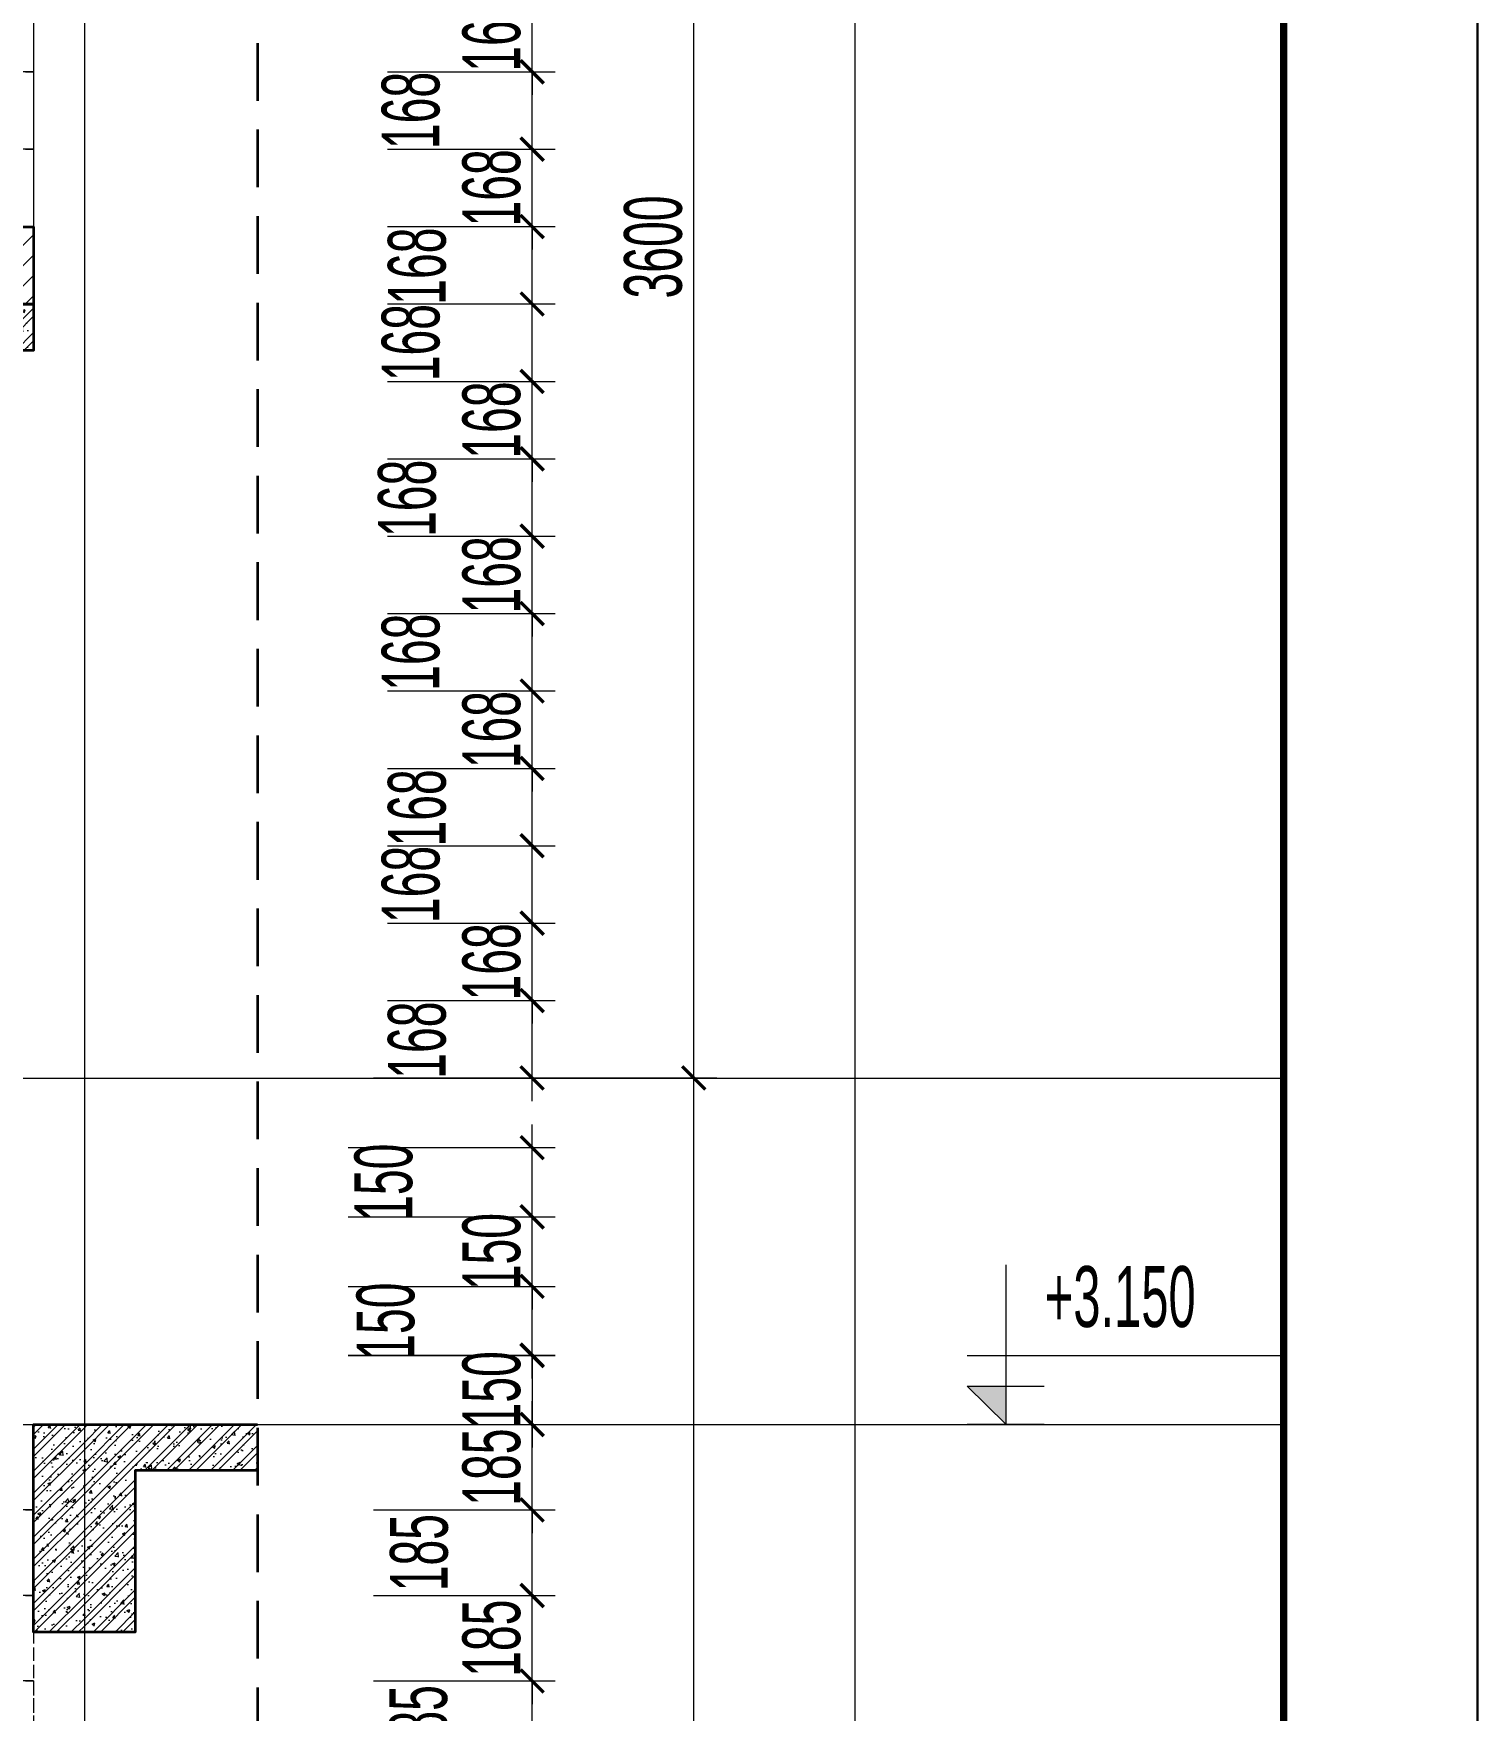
# Model space of a CAD drawing. Header units: millimetres. Extents: x 1336014 to 2939047, y -333549 to -60566.
# Drawn here: x 1445538 to 1448665, y -185772 to -182140 of the extents above; entities that cross this region are included whole.
import ezdxf
from ezdxf.enums import TextEntityAlignment as Align

# ---------------------------------------------------------------- set-up
doc = ezdxf.new("R2010")
doc.units = ezdxf.units.MM
doc.header["$MEASUREMENT"] = 0
for name, pattern in [('$1$HIDDEN', [0.375, 0.25, -0.125]), ('CENTER2', [1.125, 0.75, -0.125, 0.125, -0.125]), ('HIDDEN', [0.375, 0.25, -0.125])]:
    doc.linetypes.add(name, pattern=pattern)
for name, color, linetype, lineweight in [('01.Cut', 255, 'Continuous', 35), ('04.Khuat', 250, 'HIDDEN', 18), ('05.Text', 253, 'Continuous', 18), ('06.betong', 2, 'Continuous', 35), ('08.Dim', 156, 'Continuous', 15), ('09.Hatch', 250, 'Continuous', 5), ('10.Text', 254, 'Continuous', 18), ('10.truc', 250, 'CENTER2', 20), ('11.Khung bo', 32, 'Continuous', 50), ('12.Khung', 36, 'Continuous', 25), ('CA.thay 145', 145, 'Continuous', 18), ('DIM', 252, 'Continuous', 20)]:
    doc.layers.add(name, color=color, linetype=linetype, lineweight=lineweight)
doc.layers.add('text', color=7, linetype='Continuous')
doc.layers.add('Tpl_Bound', color=1, linetype='Continuous', plot=False)
doc.styles.add('AVANTH', font='')
doc.styles.add('TT5_Text Dim', font='hoatbif.shx', dxfattribs={"width": 0.6})
doc.styles.get('AVANTH').set_extended_font_data('.VnAvantH')
doc.dimstyles.new('TT5_Dim 1-50', dxfattribs={"dimscale": 50, "dimtxt": 2.5, "dimasz": 1, "dimexe": 1, "dimexo": 0.5, "dimgap": 0.5, "dimtad": 1, "dimdec": 0, "dimzin": 0, "dimdsep": 46, "dimtxsty": 'TT5_Text Dim', "dimblk": 'ARCHTICK', "dimcen": 0, "dimdle": 1, "dimclrd": 256, "dimclre": 256, "dimclrt": 1, "dimadec": 0, "dimazin": 0, "dimtfac": 0.015, "dimtdec": 0, "dimtix": 1, "dimtmove": 2, "dimatfit": 3, "dimldrblk": 'DOT', "dimfxl": 1, "dimtolj": 1, "dimtzin": 0, "dimlwd": -1, "dimlwe": -1, "dimarcsym": 1})
pattern_1 = [(45, (0, 0), (-22.0970869, 22.0970869), [])]
pattern_2 = [(50, (0, 0), (71.7260183, -6.2752135), [7.5, -82.5]), (355, (0, 0), (-13.8751334, 75.2192134), [6, -66]), (100.4514, (5.98, -0.52), (57.8509382, 68.9439542), [6.374019, -70.1142112]), (46.1842, (0, 20), (106.724105, -16.5519014), [11.25, -123.75]), (96.6356, (8.89, 18.62), (93.4662706, 97.411787), [9.561029, -105.1713]), (351.1842, (0, 20), (93.4661945, 97.41186), [9, -99]), (21, (10, 15), (59.6907052, -40.261889), [7.5, -82.5]), (326, (10, 15), (24.3315332, 72.5150045), [6, -66]), (71.4514, (14.974, 11.645), (84.022263, 32.2530497), [6.374019, -70.1142112]), (37.5, (0, 0), (1.21598553, 33.2893854), [0, -65.2, 0, -67, 0, -66.25]), (7.5, (0, 0), (26.30695374, 39.4411712), [0, -38.2, 0, -63.7, 0, -25.25]), (327.5, (-22.3, 0), (53.3822436, -2.25548717), [0, -25, 0, -78, 0, -103.5]), (317.5, (-32.3, 0), (58.318617, 10.0104982), [0, -32.5, 0, -51.8, 0, -73.5]), (45, (0, 0), (-26.5165043, 26.5165043), []), (45, (17.678, 0), (-26.5165043, 26.5165043), [])]
pattern_3 = [(50, (-159828.41, 11175.89), (64.5534164, -5.6476921), [6.75, -74.25]), (355, (-159828.41, 11175.89), (-12.48762, 67.697292), [5.4, -59.4]), (100.4514, (-159823.03, 11175.42), (52.0658444, 62.0495588), [5.736617, -63.10279]), (46.1842, (-159828.41, 11193.89), (96.0516944, -14.8967113), [10.125, -111.375]), (96.6356, (-159820.4, 11192.65), (84.1196435, 87.6706084), [8.604926, -94.65417]), (351.1842, (-159828.41, 11193.89), (84.119575, 87.670674), [8.1, -89.1]), (21, (-159819.41, 11189.39), (53.7216347, -36.2357002), [6.75, -74.25]), (326, (-159819.41, 11189.39), (21.89838, 65.263504), [5.4, -59.4]), (71.4514, (-159814.93, 11186.37), (75.6200366, 29.0277447), [5.736617, -63.10279]), (37.5, (-159828.408, 11175.89), (1.09438698, 29.96044684), [0, -58.68, 0, -60.3, 0, -59.625]), (7.5, (-159828.408, 11175.89), (23.6762584, 35.4970541), [0, -34.38, 0, -57.33, 0, -22.725]), (327.5, (-159848.478, 11175.89), (48.04401926, -2.02993846), [0, -22.5, 0, -70.2, 0, -93.15]), (317.5, (-159857.478, 11175.89), (52.4867552, 9.0094484), [0, -29.25, 0, -46.62, 0, -66.15]), (45, (-159828.408, 11175.89), (-23.8648539, 23.8648539), []), (45, (-159812.498, 11175.89), (-23.8648539, 23.8648539), [])]

# ---------------------------------------------------------------- blocks, each defined once
blk = doc.blocks.new('ưer534f')
at = {"layer": '04.Khuat', "ltscale": 100}
for points in [[(856936.3, 34557.9), (858116.3, 34557.9), (858116.7, 33260.9), (856935.9, 33260.9)], [(856936.3, 34557.9), (858116.3, 34557.9), (858116.3, 34372.6), (856936.3, 34372.6)], [(856936.3, 34372.6), (858116.3, 34372.6), (858116.3, 34187.3), (856936.3, 34187.3)], [(856936.3, 34187.3), (858116.3, 34187.3), (858116.3, 34002.1), (856936.3, 34002.1)], [(856936.3, 34002.1), (858116.3, 34002.1), (858116.3, 33816.8), (856936.3, 33816.8)]]:
    blk.add_lwpolyline(points, close=True, dxfattribs=at)
blk = doc.blocks.new('2345WEG')
at = {"layer": '09.Hatch', "ltscale": 50}
h = blk.add_hatch(dxfattribs=at)
h.set_pattern_fill('TUONGXAY', color=256, scale=250, style=0)
h.set_pattern_definition(pattern_1)
h.paths.add_polyline_path([(1604186.5, -193734.1), (1605366.5, -193734.1), (1605366.5, -193902), (1604186.5, -193902)])
h = blk.add_hatch(dxfattribs=at)
h.set_pattern_fill('BTCT', color=256, scale=10, style=0)
h.set_pattern_definition(pattern_2)
h.paths.add_polyline_path([(1604186.5, -193902), (1605366.5, -193902), (1605366.5, -194002), (1604186.5, -194002)])
h = blk.add_hatch(dxfattribs=at)
h.set_pattern_fill('TUONGXAY', color=256, scale=250, style=0)
h.set_pattern_definition(pattern_1)
h.paths.add_polyline_path([(1602006.5, -194572.5), (1603186.5, -194572.5), (1603186.5, -194740.1), (1602006.5, -194740.1)])
h = blk.add_hatch(dxfattribs=at)
h.set_pattern_fill('BTCT', color=256, scale=10, style=0)
h.set_pattern_definition(pattern_2)
h.paths.add_polyline_path([(1602006.5, -194740.1), (1602006.5, -194840.1), (1603186.5, -194840.1), (1603186.5, -194740.1)])
at = {"layer": '01.Cut', "ltscale": 100}
blk.add_lwpolyline([(1604186.5, -193734.1), (1605366.5, -193734.1), (1605366.5, -193902), (1604186.5, -193902)], close=True, dxfattribs=at)
at = {"layer": '01.Cut'}
blk.add_lwpolyline([(1602006.5, -194572.5), (1603186.5, -194572.5), (1603186.5, -194740.1), (1602006.5, -194740.1)], close=True, dxfattribs=at)
at = {"layer": '04.Khuat', "ltscale": 100}
blk.add_lwpolyline([(1604186.5, -192727.8), (1604186.5, -192577.7), (1603936.5, -192577.7), (1603936.5, -192427.7), (1603686.5, -192427.7), (1603686.5, -192277.6), (1603436.5, -192277.6), (1603436.5, -192127.6), (1603186.5, -192127.6), (1603186.5, -191977.6), (1602006.5, -191977.6)], dxfattribs=at)
blk.add_lwpolyline([(1604186.5, -192844.4), (1602909, -192077.7, 0.135964), (1602908.5, -192077.6), (1602006.5, -192077.6)], format="xyb", dxfattribs=at)
for points in [[(1604186.5, -192727.8), (1605366.5, -192727.8), (1605366.5, -192895.5), (1604186.5, -192895.5)], [(1604186.5, -192895.5), (1605366.5, -192895.5), (1605366.5, -193063.1), (1604186.5, -193063.1)], [(1604186.5, -193063.1), (1605366.5, -193063.1), (1605366.5, -193230.8), (1604186.5, -193230.8)], [(1604186.5, -193230.8), (1605366.5, -193230.8), (1605366.5, -193398.5), (1604186.5, -193398.5)], [(1604186.5, -193398.5), (1605366.5, -193398.5), (1605366.5, -193566.1), (1604186.5, -193566.1)], [(1604186.5, -193566.1), (1605366.5, -193566.1), (1605366.5, -193733.8), (1604186.5, -193733.8)], [(1602006.5, -194740.1), (1603186.5, -194740.1), (1603186.5, -194907.8), (1602006.5, -194907.8)], [(1602006.5, -194907.8), (1603186.5, -194907.8), (1603186.5, -195075.5), (1602006.5, -195075.5)], [(1602006.5, -195075.5), (1603186.5, -195075.5), (1603186.5, -195243.2), (1602006.5, -195243.2)], [(1602006.5, -195243.2), (1603186.5, -195243.2), (1603186.5, -195410.8), (1602006.5, -195410.8)], [(1602006.5, -195410.8), (1603186.5, -195410.8), (1603186.5, -195578.5), (1602006.5, -195578.5)]]:
    blk.add_lwpolyline(points, close=True, dxfattribs=at)
at = {"layer": '06.betong'}
blk.add_lwpolyline([(1604186.5, -193902), (1605366.5, -193902), (1605366.5, -194002), (1604186.5, -194002)], close=True, dxfattribs=at)
blk.add_lwpolyline([(1602006.5, -194740.1), (1602006.5, -194840.1), (1603186.5, -194840.1), (1603186.5, -194740.1), (1602006.5, -194740.1)], dxfattribs=at)
at = {"layer": 'CA.thay 145'}
blk.add_lwpolyline([(1604186.5, -192729), (1605366.5, -192728.8), (1605366.5, -193733.8), (1604186.5, -193734.1)], close=True, dxfattribs=at)
for points in [[(1603186.5, -194572.5), (1603186.5, -194404.8), (1603436.5, -194404.8), (1603436.5, -194237.1), (1603686.5, -194237.1), (1603686.5, -194069.4), (1603936.5, -194069.4), (1603936.5, -193901.8), (1604186.5, -193901.8), (1604186.5, -193734.1), (1605366.5, -193734.1)], [(1603186.5, -194692.9), (1604216.5, -194002)]]:
    blk.add_lwpolyline(points, dxfattribs=at)
at = {"layer": '10.Text', "style": 'AVANTH'}
for s, p in [('4', (1603276.6, -192106.6)), ('3', (1603526.6, -192256.6)), ('2', (1603776.6, -192406.7)), ('1', (1604026.6, -192556.7)), ('17', (1604699.5, -192704.1)), ('16', (1604699.5, -192870.6)), ('15', (1604699.5, -193038.3)), ('14', (1604699.5, -193205.9)), ('13', (1604699.5, -193373.6)), ('12', (1604699.5, -193541.3)), ('11', (1604710.5, -193709.2)), ('10', (1604046, -193876.9)), ('9', (1603796, -194044.6)), ('8', (1603546, -194212.3)), ('7', (1603296, -194379.9)), ('6', (1602581, -194547.6)), ('5', (1602581, -194715.3)), ('4', (1602581, -194883)), ('3', (1602581, -195050.6)), ('2', (1602581, -195218.3)), ('1', (1602581, -195386))]:
    blk.add_text(s, height=90, dxfattribs=at).set_placement(p)
blk = doc.blocks.new('100')
at = {"layer": '11.Khung bo', "const_width": 26.7}
blk.add_lwpolyline([(1860913, -945239.8), (1860913, -916940.1), (1896062.6, -916940.1), (1896062.6, -945239.8)], close=True, dxfattribs=at)
blk.add_lwpolyline([(1860913, -945239.8), (1860913, -916940.1), (1896062.6, -916940.1), (1896062.6, -945239.8)], close=True, dxfattribs=at)
blk.add_lwpolyline([(1860913, -945239.8), (1860913, -916940.1), (1896062.6, -916940.1), (1896062.6, -945239.8)], close=True, dxfattribs=at)
at = {"layer": '12.Khung'}
blk.add_lwpolyline([(1901579.2, -945939.8), (1901579.2, -916240.1), (1859579.6, -916240.1), (1859579.6, -945939.8)], close=True, dxfattribs=at)
blk.add_lwpolyline([(1901579.2, -945939.8), (1901579.2, -916240.1), (1859579.6, -916240.1), (1859579.6, -945939.8)], close=True, dxfattribs=at)
blk.add_lwpolyline([(1901579.2, -945939.8), (1901579.2, -916240.1), (1859579.6, -916240.1), (1859579.6, -945939.8)], close=True, dxfattribs=at)
blk = doc.blocks.new('A$C4E7C6F34')
at = {"layer": 'DIM'}
blk.add_hatch(color=256, dxfattribs=at).paths.add_polyline_path([(-38.5, 0), (-38.5, 137.8), (-177.6, 137.8)])
for p, q in [((-38.5, 576), (-38.5, 0)), ((964.2, 247.8), (-177.6, 247.8)), ((-177.6, 137.8), (100.7, 137.8)), ((-177.6, 137.8), (-38.5, 0)), ((-177.6, 0), (100.6, 0))]:
    blk.add_line(p, q, dxfattribs=at)
at = {"layer": 'text', "style": 'TT5_Text Dim', "flags": 8}
blk.add_attdef('%%P0.000', text='', height=220, dxfattribs=at).set_placement((102.4, 461.3), align=Align.MIDDLE_LEFT)
blk = doc.blocks.new('_ARCHTICK')
at = {"const_width": 0.15}
blk.add_lwpolyline([(-0.5, -0.5), (0.5, 0.5)], dxfattribs=at)
blk = doc.blocks.new('*D1230')
at = {"layer": '08.Dim', "transparency": 16777216}
for p, q in [((1446967.9, -188352.6), (1446967.9, -184352.1)), ((1446274, -184402.1), (1447017.9, -184402.1)), ((1446274, -188302.6), (1447017.9, -188302.6))]:
    blk.add_line(p, q, dxfattribs=at)
at = {"layer": 'Defpoints', "color": 0, "transparency": 16777216}
for p in [(1446249, -184402.1), (1446967.9, -184402.1), (1446249, -188302.6)]:
    blk.add_point(p, dxfattribs=at)
at = {"layer": '08.Dim', "transparency": 16777216, "xscale": 50, "yscale": 50, "zscale": 50}
for p, rotation in [((1446967.9, -184402.1), 90), ((1446967.9, -188302.6), 270)]:
    blk.add_blockref('_ARCHTICK', p, dxfattribs=dict(at, rotation=rotation))
at = {"layer": '08.Dim', "color": 1, "transparency": 16777216, "insert": (1446880.4, -186352.4), "char_height": 125, "attachment_point": 5, "rotation": 90, "style": 'TT5_Text Dim'}
blk.add_mtext('\\A1;3900', dxfattribs=at)
blk = doc.blocks.new('_DOT')
blk.add_line((-0.5, 0), (-1, 0))
at = {"const_width": 0.5}
blk.add_lwpolyline([(-0.25, 0, 1), (0.25, 0, 1)], format="xyb", close=True, dxfattribs=at)
blk = doc.blocks.new('*D1231')
at = {"layer": '08.Dim', "transparency": 16777216}
for p, q in [((1446967.9, -184452.1), (1446967.9, -180751.7)), ((1446304.4, -180801.7), (1447017.9, -180801.7)), ((1446304.4, -184402.1), (1447017.9, -184402.1))]:
    blk.add_line(p, q, dxfattribs=at)
at = {"layer": 'Defpoints', "color": 0, "transparency": 16777216}
for p in [(1446279.4, -180801.7), (1446967.9, -180801.7), (1446279.4, -184402.1)]:
    blk.add_point(p, dxfattribs=at)
at = {"layer": '08.Dim', "transparency": 16777216, "xscale": 50, "yscale": 50, "zscale": 50}
for p, rotation in [((1446967.9, -180801.7), 90), ((1446967.9, -184402.1), 270)]:
    blk.add_blockref('_ARCHTICK', p, dxfattribs=dict(at, rotation=rotation))
at = {"layer": '08.Dim', "color": 1, "transparency": 16777216, "insert": (1446880.4, -182601.9), "char_height": 125, "attachment_point": 5, "rotation": 90, "style": 'TT5_Text Dim'}
blk.add_mtext('\\A1;3600', dxfattribs=at)
blk = doc.blocks.new('*D1235')
at = {"layer": '08.Dim', "transparency": 16777216}
for p, q in [((1447317.9, -188352.6), (1447317.9, -174302.4)), ((1446304.4, -174352.4), (1447367.9, -174352.4)), ((1446304.4, -188302.6), (1447367.9, -188302.6))]:
    blk.add_line(p, q, dxfattribs=at)
at = {"layer": 'Defpoints', "color": 0, "transparency": 16777216}
for p in [(1446279.4, -174352.4), (1447317.9, -174352.4), (1446279.4, -188302.6)]:
    blk.add_point(p, dxfattribs=at)
at = {"layer": '08.Dim', "transparency": 16777216, "xscale": 50, "yscale": 50, "zscale": 50}
for p, rotation in [((1447317.9, -174352.4), 90), ((1447317.9, -188302.6), 270)]:
    blk.add_blockref('_ARCHTICK', p, dxfattribs=dict(at, rotation=rotation))
at = {"layer": '08.Dim', "color": 1, "transparency": 16777216, "insert": (1447230.4, -181327.5), "char_height": 125, "attachment_point": 5, "rotation": 90, "style": 'TT5_Text Dim'}
blk.add_mtext('\\A1;13950', dxfattribs=at)
blk = doc.blocks.new('*D1289')
at = {"layer": '08.Dim', "transparency": 16777216}
for p, q in [((1446617.9, -185943.8), (1446617.9, -185658.6)), ((1446274, -185708.6), (1446667.9, -185708.6)), ((1446274, -185893.8), (1446667.9, -185893.8))]:
    blk.add_line(p, q, dxfattribs=at)
at = {"layer": 'Defpoints', "color": 0, "transparency": 16777216}
for p in [(1446249, -185708.6), (1446617.9, -185708.6), (1446249, -185893.8)]:
    blk.add_point(p, dxfattribs=at)
at = {"layer": '08.Dim', "transparency": 16777216, "xscale": 50, "yscale": 50, "zscale": 50}
for p, rotation in [((1446617.9, -185708.6), 90), ((1446617.9, -185893.8), 270)]:
    blk.add_blockref('_ARCHTICK', p, dxfattribs=dict(at, rotation=rotation))
at = {"layer": '08.Dim', "color": 1, "transparency": 16777216, "insert": (1446372, -185801.2), "char_height": 125, "attachment_point": 5, "rotation": 90, "style": 'TT5_Text Dim'}
blk.add_mtext('\\A1;185', dxfattribs=at)
blk = doc.blocks.new('*D1290')
at = {"layer": '08.Dim', "transparency": 16777216}
for p, q in [((1446617.9, -185523.3), (1446617.9, -185473.3)), ((1446274, -185523.3), (1446667.9, -185523.3)), ((1446617.9, -185708.6), (1446617.9, -185523.3)), ((1446274, -185708.6), (1446667.9, -185708.6)), ((1446617.9, -185708.6), (1446617.9, -185758.6))]:
    blk.add_line(p, q, dxfattribs=at)
at = {"layer": 'Defpoints', "color": 0, "transparency": 16777216}
for p in [(1446249, -185523.3), (1446617.9, -185523.3), (1446249, -185708.6)]:
    blk.add_point(p, dxfattribs=at)
at = {"layer": '08.Dim', "transparency": 16777216, "xscale": 50, "yscale": 50, "zscale": 50}
for p, rotation in [((1446617.9, -185523.3), 270), ((1446617.9, -185708.6), 90)]:
    blk.add_blockref('_ARCHTICK', p, dxfattribs=dict(at, rotation=rotation))
at = {"layer": '08.Dim', "color": 1, "transparency": 16777216, "insert": (1446530.4, -185615.9), "char_height": 125, "attachment_point": 5, "rotation": 90, "style": 'TT5_Text Dim'}
blk.add_mtext('\\A1;185', dxfattribs=at)
blk = doc.blocks.new('*D1291')
at = {"layer": '08.Dim', "transparency": 16777216}
for p, q in [((1446617.9, -185573.3), (1446617.9, -185288)), ((1446274, -185338), (1446667.9, -185338)), ((1446274, -185523.3), (1446667.9, -185523.3))]:
    blk.add_line(p, q, dxfattribs=at)
at = {"layer": 'Defpoints', "color": 0, "transparency": 16777216}
for p in [(1446249, -185338), (1446617.9, -185338), (1446249, -185523.3)]:
    blk.add_point(p, dxfattribs=at)
at = {"layer": '08.Dim', "transparency": 16777216, "xscale": 50, "yscale": 50, "zscale": 50}
for p, rotation in [((1446617.9, -185338), 90), ((1446617.9, -185523.3), 270)]:
    blk.add_blockref('_ARCHTICK', p, dxfattribs=dict(at, rotation=rotation))
at = {"layer": '08.Dim', "color": 1, "transparency": 16777216, "insert": (1446373.5, -185430.6), "char_height": 125, "attachment_point": 5, "rotation": 90, "style": 'TT5_Text Dim'}
blk.add_mtext('\\A1;185', dxfattribs=at)
blk = doc.blocks.new('*D1292')
at = {"layer": '08.Dim', "transparency": 16777216}
for p, q in [((1446617.9, -185152.7), (1446617.9, -185102.7)), ((1446274, -185152.7), (1446667.9, -185152.7)), ((1446617.9, -185338), (1446617.9, -185152.7)), ((1446274, -185338), (1446667.9, -185338)), ((1446617.9, -185338), (1446617.9, -185388))]:
    blk.add_line(p, q, dxfattribs=at)
at = {"layer": 'Defpoints', "color": 0, "transparency": 16777216}
for p in [(1446249, -185152.7), (1446617.9, -185152.7), (1446249, -185338)]:
    blk.add_point(p, dxfattribs=at)
at = {"layer": '08.Dim', "transparency": 16777216, "xscale": 50, "yscale": 50, "zscale": 50}
for p, rotation in [((1446617.9, -185152.7), 270), ((1446617.9, -185338), 90)]:
    blk.add_blockref('_ARCHTICK', p, dxfattribs=dict(at, rotation=rotation))
at = {"layer": '08.Dim', "color": 1, "transparency": 16777216, "insert": (1446530.4, -185245.3), "char_height": 125, "attachment_point": 5, "rotation": 90, "style": 'TT5_Text Dim'}
blk.add_mtext('\\A1;185', dxfattribs=at)
blk = doc.blocks.new('*D1285')
at = {"layer": '08.Dim', "transparency": 16777216}
for p, q in [((1446617.9, -185053.6), (1446617.9, -184803.6)), ((1446219.4, -184853.6), (1446667.9, -184853.6)), ((1446219.4, -185003.6), (1446667.9, -185003.6))]:
    blk.add_line(p, q, dxfattribs=at)
at = {"layer": 'Defpoints', "color": 0, "transparency": 16777216}
for p in [(1446194.4, -184853.6), (1446617.9, -184853.6), (1446194.4, -185003.6)]:
    blk.add_point(p, dxfattribs=at)
at = {"layer": '08.Dim', "transparency": 16777216, "xscale": 50, "yscale": 50, "zscale": 50}
for p, rotation in [((1446617.9, -184853.6), 90), ((1446617.9, -185003.6), 270)]:
    blk.add_blockref('_ARCHTICK', p, dxfattribs=dict(at, rotation=rotation))
at = {"layer": '08.Dim', "color": 1, "transparency": 16777216, "insert": (1446301, -184929.1), "char_height": 125, "attachment_point": 5, "rotation": 90, "style": 'TT5_Text Dim'}
blk.add_mtext('\\A1;150', dxfattribs=at)
blk = doc.blocks.new('*D1286')
at = {"layer": '08.Dim', "transparency": 16777216}
for p, q in [((1446617.9, -184703.1), (1446617.9, -184653.1)), ((1446219.4, -184703.1), (1446667.9, -184703.1)), ((1446617.9, -184853.6), (1446617.9, -184703.1)), ((1446219.4, -184853.6), (1446667.9, -184853.6)), ((1446617.9, -184853.6), (1446617.9, -184903.6))]:
    blk.add_line(p, q, dxfattribs=at)
at = {"layer": 'Defpoints', "color": 0, "transparency": 16777216}
for p in [(1446194.4, -184703.1), (1446617.9, -184703.1), (1446194.4, -184853.6)]:
    blk.add_point(p, dxfattribs=at)
at = {"layer": '08.Dim', "transparency": 16777216, "xscale": 50, "yscale": 50, "zscale": 50}
for p, rotation in [((1446617.9, -184703.1), 270), ((1446617.9, -184853.6), 90)]:
    blk.add_blockref('_ARCHTICK', p, dxfattribs=dict(at, rotation=rotation))
at = {"layer": '08.Dim', "color": 1, "transparency": 16777216, "insert": (1446530.4, -184778.4), "char_height": 125, "attachment_point": 5, "rotation": 90, "style": 'TT5_Text Dim'}
blk.add_mtext('\\A1;150', dxfattribs=at)
blk = doc.blocks.new('*D1287')
at = {"layer": '08.Dim', "transparency": 16777216}
for p, q in [((1446617.9, -184753.1), (1446617.9, -184503.1)), ((1446219.4, -184553.1), (1446667.9, -184553.1)), ((1446219.4, -184703.1), (1446667.9, -184703.1))]:
    blk.add_line(p, q, dxfattribs=at)
at = {"layer": 'Defpoints', "color": 0, "transparency": 16777216}
for p in [(1446194.4, -184553.1), (1446617.9, -184553.1), (1446194.4, -184703.1)]:
    blk.add_point(p, dxfattribs=at)
at = {"layer": '08.Dim', "transparency": 16777216, "xscale": 50, "yscale": 50, "zscale": 50}
for p, rotation in [((1446617.9, -184553.1), 90), ((1446617.9, -184703.1), 270)]:
    blk.add_blockref('_ARCHTICK', p, dxfattribs=dict(at, rotation=rotation))
at = {"layer": '08.Dim', "color": 1, "transparency": 16777216, "insert": (1446296.5, -184628.1), "char_height": 125, "attachment_point": 5, "rotation": 90, "style": 'TT5_Text Dim'}
blk.add_mtext('\\A1;150', dxfattribs=at)
blk = doc.blocks.new('*D1293')
at = {"layer": '08.Dim', "transparency": 16777216}
for p, q in [((1446617.9, -185002.6), (1446617.9, -184952.6)), ((1446219.4, -185002.6), (1446667.9, -185002.6)), ((1446617.9, -185002.6), (1446617.9, -185153)), ((1446219.4, -185153), (1446667.9, -185153)), ((1446617.9, -185153), (1446617.9, -185203))]:
    blk.add_line(p, q, dxfattribs=at)
at = {"layer": 'Defpoints', "color": 0, "transparency": 16777216}
for p in [(1446194.4, -185002.6), (1446194.4, -185153), (1446617.9, -185153)]:
    blk.add_point(p, dxfattribs=at)
at = {"layer": '08.Dim', "transparency": 16777216, "xscale": 50, "yscale": 50, "zscale": 50}
for p, rotation in [((1446617.9, -185002.6), 270), ((1446617.9, -185153), 90)]:
    blk.add_blockref('_ARCHTICK', p, dxfattribs=dict(at, rotation=rotation))
at = {"layer": '08.Dim', "color": 1, "transparency": 16777216, "insert": (1446530.4, -185077.8), "char_height": 125, "attachment_point": 5, "rotation": 90, "style": 'TT5_Text Dim'}
blk.add_mtext('\\A1;150', dxfattribs=at)
blk = doc.blocks.new('*D1278')
at = {"layer": '08.Dim', "transparency": 16777216}
for p, q in [((1446617.9, -183613.8), (1446617.9, -183346.1)), ((1446304.4, -183396.1), (1446667.9, -183396.1)), ((1446304.4, -183563.8), (1446667.9, -183563.8))]:
    blk.add_line(p, q, dxfattribs=at)
at = {"layer": 'Defpoints', "color": 0, "transparency": 16777216}
for p in [(1446279.4, -183396.1), (1446617.9, -183396.1), (1446279.4, -183563.8)]:
    blk.add_point(p, dxfattribs=at)
at = {"layer": '08.Dim', "transparency": 16777216, "xscale": 50, "yscale": 50, "zscale": 50}
for p, rotation in [((1446617.9, -183396.1), 90), ((1446617.9, -183563.8), 270)]:
    blk.add_blockref('_ARCHTICK', p, dxfattribs=dict(at, rotation=rotation))
at = {"layer": '08.Dim', "color": 1, "transparency": 16777216, "insert": (1446355.5, -183479.9), "char_height": 125, "attachment_point": 5, "rotation": 90, "style": 'TT5_Text Dim'}
blk.add_mtext('\\A1;168', dxfattribs=at)
blk = doc.blocks.new('*D1279')
at = {"layer": '08.Dim', "transparency": 16777216}
for p, q in [((1446617.9, -183228.4), (1446617.9, -183178.4)), ((1446304.4, -183228.4), (1446667.9, -183228.4)), ((1446617.9, -183396.1), (1446617.9, -183228.4)), ((1446304.4, -183396.1), (1446667.9, -183396.1)), ((1446617.9, -183396.1), (1446617.9, -183446.1))]:
    blk.add_line(p, q, dxfattribs=at)
at = {"layer": 'Defpoints', "color": 0, "transparency": 16777216}
for p in [(1446279.4, -183228.4), (1446617.9, -183228.4), (1446279.4, -183396.1)]:
    blk.add_point(p, dxfattribs=at)
at = {"layer": '08.Dim', "transparency": 16777216, "xscale": 50, "yscale": 50, "zscale": 50}
for p, rotation in [((1446617.9, -183228.4), 270), ((1446617.9, -183396.1), 90)]:
    blk.add_blockref('_ARCHTICK', p, dxfattribs=dict(at, rotation=rotation))
at = {"layer": '08.Dim', "color": 1, "transparency": 16777216, "insert": (1446530.4, -183312.3), "char_height": 125, "attachment_point": 5, "rotation": 90, "style": 'TT5_Text Dim'}
blk.add_mtext('\\A1;168', dxfattribs=at)
blk = doc.blocks.new('*D1280')
at = {"layer": '08.Dim', "transparency": 16777216}
for p, q in [((1446617.9, -183278.4), (1446617.9, -183010.8)), ((1446304.4, -183060.8), (1446667.9, -183060.8)), ((1446304.4, -183228.4), (1446667.9, -183228.4))]:
    blk.add_line(p, q, dxfattribs=at)
at = {"layer": 'Defpoints', "color": 0, "transparency": 16777216}
for p in [(1446279.4, -183060.8), (1446617.9, -183060.8), (1446279.4, -183228.4)]:
    blk.add_point(p, dxfattribs=at)
at = {"layer": '08.Dim', "transparency": 16777216, "xscale": 50, "yscale": 50, "zscale": 50}
for p, rotation in [((1446617.9, -183060.8), 90), ((1446617.9, -183228.4), 270)]:
    blk.add_blockref('_ARCHTICK', p, dxfattribs=dict(at, rotation=rotation))
at = {"layer": '08.Dim', "color": 1, "transparency": 16777216, "insert": (1446347.5, -183146.5), "char_height": 125, "attachment_point": 5, "rotation": 90, "style": 'TT5_Text Dim'}
blk.add_mtext('\\A1;168', dxfattribs=at)
blk = doc.blocks.new('*D1281')
at = {"layer": '08.Dim', "transparency": 16777216}
for p, q in [((1446617.9, -183949.1), (1446617.9, -183681.5)), ((1446304.4, -183731.5), (1446667.9, -183731.5)), ((1446304.4, -183899.1), (1446667.9, -183899.1))]:
    blk.add_line(p, q, dxfattribs=at)
at = {"layer": 'Defpoints', "color": 0, "transparency": 16777216}
for p in [(1446279.4, -183731.5), (1446617.9, -183731.5), (1446279.4, -183899.1)]:
    blk.add_point(p, dxfattribs=at)
at = {"layer": '08.Dim', "transparency": 16777216, "xscale": 50, "yscale": 50, "zscale": 50}
for p, rotation in [((1446617.9, -183731.5), 90), ((1446617.9, -183899.1), 270)]:
    blk.add_blockref('_ARCHTICK', p, dxfattribs=dict(at, rotation=rotation))
at = {"layer": '08.Dim', "color": 1, "transparency": 16777216, "insert": (1446369, -183817.2), "char_height": 125, "attachment_point": 5, "rotation": 90, "style": 'TT5_Text Dim'}
blk.add_mtext('\\A1;168', dxfattribs=at)
blk = doc.blocks.new('*D1282')
at = {"layer": '08.Dim', "transparency": 16777216}
for p, q in [((1446617.9, -183563.8), (1446617.9, -183513.8)), ((1446304.4, -183563.8), (1446667.9, -183563.8)), ((1446617.9, -183731.5), (1446617.9, -183563.8)), ((1446304.4, -183731.5), (1446667.9, -183731.5)), ((1446617.9, -183731.5), (1446617.9, -183781.5))]:
    blk.add_line(p, q, dxfattribs=at)
at = {"layer": 'Defpoints', "color": 0, "transparency": 16777216}
for p in [(1446279.4, -183563.8), (1446617.9, -183563.8), (1446279.4, -183731.5)]:
    blk.add_point(p, dxfattribs=at)
at = {"layer": '08.Dim', "transparency": 16777216, "xscale": 50, "yscale": 50, "zscale": 50}
for p, rotation in [((1446617.9, -183563.8), 270), ((1446617.9, -183731.5), 90)]:
    blk.add_blockref('_ARCHTICK', p, dxfattribs=dict(at, rotation=rotation))
at = {"layer": '08.Dim', "color": 1, "transparency": 16777216, "insert": (1446530.4, -183647.6), "char_height": 125, "attachment_point": 5, "rotation": 90, "style": 'TT5_Text Dim'}
blk.add_mtext('\\A1;168', dxfattribs=at)
blk = doc.blocks.new('*D1245')
at = {"layer": '08.Dim', "transparency": 16777216}
for p, q in [((1446617.9, -184116.8), (1446617.9, -183849.1)), ((1446304.4, -183899.1), (1446667.9, -183899.1)), ((1446304.4, -184066.8), (1446667.9, -184066.8))]:
    blk.add_line(p, q, dxfattribs=at)
at = {"layer": 'Defpoints', "color": 0, "transparency": 16777216}
for p in [(1446279.4, -183899.1), (1446617.9, -183899.1), (1446279.4, -184066.8)]:
    blk.add_point(p, dxfattribs=at)
at = {"layer": '08.Dim', "transparency": 16777216, "xscale": 50, "yscale": 50, "zscale": 50}
for p, rotation in [((1446617.9, -183899.1), 90), ((1446617.9, -184066.8), 270)]:
    blk.add_blockref('_ARCHTICK', p, dxfattribs=dict(at, rotation=rotation))
at = {"layer": '08.Dim', "color": 1, "transparency": 16777216, "insert": (1446355.5, -183983), "char_height": 125, "attachment_point": 5, "rotation": 90, "style": 'TT5_Text Dim'}
blk.add_mtext('\\A1;168', dxfattribs=at)
blk = doc.blocks.new('*D1246')
at = {"layer": '08.Dim', "transparency": 16777216}
for p, q in [((1446617.9, -184452.1), (1446617.9, -184184.5)), ((1446304.4, -184234.5), (1446667.9, -184234.5)), ((1446304.4, -184402.1), (1446667.9, -184402.1))]:
    blk.add_line(p, q, dxfattribs=at)
at = {"layer": 'Defpoints', "color": 0, "transparency": 16777216}
for p in [(1446279.4, -184234.5), (1446617.9, -184234.5), (1446279.4, -184402.1)]:
    blk.add_point(p, dxfattribs=at)
at = {"layer": '08.Dim', "transparency": 16777216, "xscale": 50, "yscale": 50, "zscale": 50}
for p, rotation in [((1446617.9, -184234.5), 90), ((1446617.9, -184402.1), 270)]:
    blk.add_blockref('_ARCHTICK', p, dxfattribs=dict(at, rotation=rotation))
at = {"layer": '08.Dim', "color": 1, "transparency": 16777216, "insert": (1446369, -184320.2), "char_height": 125, "attachment_point": 5, "rotation": 90, "style": 'TT5_Text Dim'}
blk.add_mtext('\\A1;168', dxfattribs=at)
blk = doc.blocks.new('*D1247')
at = {"layer": '08.Dim', "transparency": 16777216}
for p, q in [((1446617.9, -184066.8), (1446617.9, -184016.8)), ((1446304.4, -184066.8), (1446667.9, -184066.8)), ((1446617.9, -184234.5), (1446617.9, -184066.8)), ((1446304.4, -184234.5), (1446667.9, -184234.5)), ((1446617.9, -184234.5), (1446617.9, -184284.5))]:
    blk.add_line(p, q, dxfattribs=at)
at = {"layer": 'Defpoints', "color": 0, "transparency": 16777216}
for p in [(1446279.4, -184066.8), (1446617.9, -184066.8), (1446279.4, -184234.5)]:
    blk.add_point(p, dxfattribs=at)
at = {"layer": '08.Dim', "transparency": 16777216, "xscale": 50, "yscale": 50, "zscale": 50}
for p, rotation in [((1446617.9, -184066.8), 270), ((1446617.9, -184234.5), 90)]:
    blk.add_blockref('_ARCHTICK', p, dxfattribs=dict(at, rotation=rotation))
at = {"layer": '08.Dim', "color": 1, "transparency": 16777216, "insert": (1446530.4, -184150.6), "char_height": 125, "attachment_point": 5, "rotation": 90, "style": 'TT5_Text Dim'}
blk.add_mtext('\\A1;168', dxfattribs=at)
blk = doc.blocks.new('*D1248')
at = {"layer": '08.Dim', "transparency": 16777216}
for p, q in [((1446617.9, -182440.1), (1446617.9, -182172.4)), ((1446304.4, -182222.4), (1446667.9, -182222.4)), ((1446304.4, -182390.1), (1446667.9, -182390.1))]:
    blk.add_line(p, q, dxfattribs=at)
at = {"layer": 'Defpoints', "color": 0, "transparency": 16777216}
for p in [(1446279.4, -182222.4), (1446617.9, -182222.4), (1446279.4, -182390.1)]:
    blk.add_point(p, dxfattribs=at)
at = {"layer": '08.Dim', "transparency": 16777216, "xscale": 50, "yscale": 50, "zscale": 50}
for p, rotation in [((1446617.9, -182222.4), 90), ((1446617.9, -182390.1), 270)]:
    blk.add_blockref('_ARCHTICK', p, dxfattribs=dict(at, rotation=rotation))
at = {"layer": '08.Dim', "color": 1, "transparency": 16777216, "insert": (1446355.5, -182306.2), "char_height": 125, "attachment_point": 5, "rotation": 90, "style": 'TT5_Text Dim'}
blk.add_mtext('\\A1;168', dxfattribs=at)
blk = doc.blocks.new('*D1249')
at = {"layer": '08.Dim', "transparency": 16777216}
for p, q in [((1446617.9, -182054.7), (1446617.9, -182004.7)), ((1446304.4, -182054.7), (1446667.9, -182054.7)), ((1446617.9, -182222.4), (1446617.9, -182054.7)), ((1446304.4, -182222.4), (1446667.9, -182222.4)), ((1446617.9, -182222.4), (1446617.9, -182272.4))]:
    blk.add_line(p, q, dxfattribs=at)
at = {"layer": 'Defpoints', "color": 0, "transparency": 16777216}
for p in [(1446279.4, -182054.7), (1446617.9, -182054.7), (1446279.4, -182222.4)]:
    blk.add_point(p, dxfattribs=at)
at = {"layer": '08.Dim', "transparency": 16777216, "xscale": 50, "yscale": 50, "zscale": 50}
for p, rotation in [((1446617.9, -182054.7), 270), ((1446617.9, -182222.4), 90)]:
    blk.add_blockref('_ARCHTICK', p, dxfattribs=dict(at, rotation=rotation))
at = {"layer": '08.Dim', "color": 1, "transparency": 16777216, "insert": (1446530.4, -182138.5), "char_height": 125, "attachment_point": 5, "rotation": 90, "style": 'TT5_Text Dim'}
blk.add_mtext('\\A1;168', dxfattribs=at)
blk = doc.blocks.new('*D1251')
at = {"layer": '08.Dim', "transparency": 16777216}
for p, q in [((1446617.9, -182775.4), (1446617.9, -182507.7)), ((1446304.4, -182557.7), (1446667.9, -182557.7)), ((1446304.4, -182725.4), (1446667.9, -182725.4))]:
    blk.add_line(p, q, dxfattribs=at)
at = {"layer": 'Defpoints', "color": 0, "transparency": 16777216}
for p in [(1446279.4, -182557.7), (1446617.9, -182557.7), (1446279.4, -182725.4)]:
    blk.add_point(p, dxfattribs=at)
at = {"layer": '08.Dim', "transparency": 16777216, "xscale": 50, "yscale": 50, "zscale": 50}
for p, rotation in [((1446617.9, -182557.7), 90), ((1446617.9, -182725.4), 270)]:
    blk.add_blockref('_ARCHTICK', p, dxfattribs=dict(at, rotation=rotation))
at = {"layer": '08.Dim', "color": 1, "transparency": 16777216, "insert": (1446369, -182643.5), "char_height": 125, "attachment_point": 5, "rotation": 90, "style": 'TT5_Text Dim'}
blk.add_mtext('\\A1;168', dxfattribs=at)
blk = doc.blocks.new('*D1252')
at = {"layer": '08.Dim', "transparency": 16777216}
for p, q in [((1446617.9, -182390.1), (1446617.9, -182340.1)), ((1446304.4, -182390.1), (1446667.9, -182390.1)), ((1446617.9, -182557.7), (1446617.9, -182390.1)), ((1446304.4, -182557.7), (1446667.9, -182557.7)), ((1446617.9, -182557.7), (1446617.9, -182607.7))]:
    blk.add_line(p, q, dxfattribs=at)
at = {"layer": 'Defpoints', "color": 0, "transparency": 16777216}
for p in [(1446279.4, -182390.1), (1446617.9, -182390.1), (1446279.4, -182557.7)]:
    blk.add_point(p, dxfattribs=at)
at = {"layer": '08.Dim', "transparency": 16777216, "xscale": 50, "yscale": 50, "zscale": 50}
for p, rotation in [((1446617.9, -182390.1), 270), ((1446617.9, -182557.7), 90)]:
    blk.add_blockref('_ARCHTICK', p, dxfattribs=dict(at, rotation=rotation))
at = {"layer": '08.Dim', "color": 1, "transparency": 16777216, "insert": (1446530.4, -182473.9), "char_height": 125, "attachment_point": 5, "rotation": 90, "style": 'TT5_Text Dim'}
blk.add_mtext('\\A1;168', dxfattribs=at)
blk = doc.blocks.new('*D1253')
at = {"layer": '08.Dim', "transparency": 16777216}
for p, q in [((1446617.9, -182943.1), (1446617.9, -182675.4)), ((1446304.4, -182725.4), (1446667.9, -182725.4)), ((1446304.4, -182893.1), (1446667.9, -182893.1))]:
    blk.add_line(p, q, dxfattribs=at)
at = {"layer": 'Defpoints', "color": 0, "transparency": 16777216}
for p in [(1446279.4, -182725.4), (1446617.9, -182725.4), (1446279.4, -182893.1)]:
    blk.add_point(p, dxfattribs=at)
at = {"layer": '08.Dim', "transparency": 16777216, "xscale": 50, "yscale": 50, "zscale": 50}
for p, rotation in [((1446617.9, -182725.4), 90), ((1446617.9, -182893.1), 270)]:
    blk.add_blockref('_ARCHTICK', p, dxfattribs=dict(at, rotation=rotation))
at = {"layer": '08.Dim', "color": 1, "transparency": 16777216, "insert": (1446355.5, -182809.2), "char_height": 125, "attachment_point": 5, "rotation": 90, "style": 'TT5_Text Dim'}
blk.add_mtext('\\A1;168', dxfattribs=at)
blk = doc.blocks.new('*D1254')
at = {"layer": '08.Dim', "transparency": 16777216}
for p, q in [((1446617.9, -182893.1), (1446617.9, -182843.1)), ((1446304.4, -182893.1), (1446667.9, -182893.1)), ((1446617.9, -183060.8), (1446617.9, -182893.1)), ((1446304.4, -183060.8), (1446667.9, -183060.8)), ((1446617.9, -183060.8), (1446617.9, -183110.8))]:
    blk.add_line(p, q, dxfattribs=at)
at = {"layer": 'Defpoints', "color": 0, "transparency": 16777216}
for p in [(1446279.4, -182893.1), (1446617.9, -182893.1), (1446279.4, -183060.8)]:
    blk.add_point(p, dxfattribs=at)
at = {"layer": '08.Dim', "transparency": 16777216, "xscale": 50, "yscale": 50, "zscale": 50}
for p, rotation in [((1446617.9, -182893.1), 270), ((1446617.9, -183060.8), 90)]:
    blk.add_blockref('_ARCHTICK', p, dxfattribs=dict(at, rotation=rotation))
at = {"layer": '08.Dim', "color": 1, "transparency": 16777216, "insert": (1446530.4, -182976.9), "char_height": 125, "attachment_point": 5, "rotation": 90, "style": 'TT5_Text Dim'}
blk.add_mtext('\\A1;168', dxfattribs=at)

msp = doc.modelspace()

# ---------------------------------------------------------------- hatches: boundary and pattern name
at = {"layer": '09.Hatch', "ltscale": 50}
h = msp.add_hatch(dxfattribs=at)
h.set_pattern_fill('BTCT', color=256, scale=9, style=0)
h.set_pattern_definition(pattern_3)
h.paths.add_polyline_path([(1445648.1, -185153), (1445538.1, -185153), (1445538.2, -185602.6), (1445648.1, -185602.6)])
h = msp.add_hatch(dxfattribs=at)
h.set_pattern_fill('BTCT', color=256, scale=9, style=0)
h.set_pattern_definition(pattern_3)
h.paths.add_polyline_path([(1445648.1, -185602.6), (1445758.1, -185602.6), (1445758.1, -185252.6), (1446023.1, -185252.6), (1446023.1, -185153), (1445648.1, -185153)])

# ---------------------------------------------------------------- linework, layer by layer
at = {"layer": '01.Cut', "color": 6, "linetype": '$1$HIDDEN', "ltscale": 500}
msp.add_lwpolyline([(1441909.1, -173710.1), (1445823.1, -173710.1, -0.414214), (1446023.1, -173910.1), (1446023.1, -189119.2, -0.414214), (1445823.1, -189319.2), (1441909.1, -189319.2, -0.414214), (1441709.1, -189119.2), (1441709.1, -173910.1, -0.414214)], format="xyb", close=True, dxfattribs=at)
at = {"layer": '06.betong'}
msp.add_lwpolyline([(1446023.1, -185252.6), (1445758.1, -185252.6), (1445758.1, -185602.6), (1445538.1, -185602.6), (1445538.1, -185152.6), (1446023.1, -185152.7)], dxfattribs=at)
at = {"layer": '10.truc'}
for p, q in [((1445648.1, -173718.6), (1445648.1, -192476.5)), ((1440142.5, -184402.7), (1448245.4, -184402.6)), ((1441709.1, -184402.6), (1446023.1, -184402.6)), ((1432636.4, -185153), (1446023.1, -185153)), ((1440142.5, -185153.1), (1448245.3, -185153))]:
    msp.add_line(p, q, dxfattribs=at)
at = {"layer": 'Tpl_Bound', "color": 1}
msp.add_lwpolyline([(1430845.5, -195786.5), (1430845.5, -170586.7), (1448665.3, -170586.7), (1448665.3, -195786.5)], close=True, dxfattribs=at)

# ---------------------------------------------------------------- block references
at = {"layer": '05.Text', "xscale": 0.6, "yscale": 0.6, "zscale": 0.6, "rotation": 270}
msp.add_blockref('100', (1998409.4, 945161.1), dxfattribs=at)
at = {"layer": '06.betong'}
msp.add_blockref('ưer534f', (587421.7, -219710.6), dxfattribs=at)
at = {"layer": '08.Dim'}
ref = msp.add_blockref('A$C4E7C6F34', (1447666.8, -185152.5), dxfattribs=dict(at, xscale=0.5999999999999999, yscale=0.5999999999999999, zscale=0.5999999999999999, rotation=0.0011159525596146))
ref.add_attrib('%%P0.000', '+3.150', dxfattribs={"layer": 'text', "height": 132, "rotation": 0.0011, "style": 'TT5_Text Dim', "width": 0.6, "flags": 8}).set_placement((1447728.2, -184875.7), align=Align.MIDDLE_LEFT)
at = {"layer": 'CA.thay 145'}
msp.add_blockref('2345WEG', (-159828.4, 11175.9), dxfattribs=at)

# ---------------------------------------------------------------- dimensions: what is measured, and where the dimension line sits
at = {"layer": '08.Dim'}
for base, p1, p2, picture, middle in [((1447317.9, -174352.4), (1446279.4, -188302.6), (1446279.4, -174352.4), '*D1235', (1447230.4, -181327.5)), ((1446967.9, -180801.7), (1446279.4, -184402.1), (1446279.4, -180801.7), '*D1231', (1446880.4, -182601.9)), ((1446617.9, -182054.7), (1446279.4, -182222.4), (1446279.4, -182054.7), '*D1249', (1446530.4, -182138.5)), ((1446617.9, -182390.1), (1446279.4, -182557.7), (1446279.4, -182390.1), '*D1252', (1446530.4, -182473.9)), ((1446617.9, -182893.1), (1446279.4, -183060.8), (1446279.4, -182893.1), '*D1254', (1446530.4, -182976.9)), ((1446617.9, -183228.4), (1446279.4, -183396.1), (1446279.4, -183228.4), '*D1279', (1446530.4, -183312.3)), ((1446617.9, -183563.8), (1446279.4, -183731.5), (1446279.4, -183563.8), '*D1282', (1446530.4, -183647.6)), ((1446617.9, -184066.8), (1446279.4, -184234.5), (1446279.4, -184066.8), '*D1247', (1446530.4, -184150.6)), ((1446967.896, -184402.1466), (1446248.99, -188302.611), (1446248.99, -184402.1466), '*D1230', (1446880.396, -186352.3788)), ((1446617.896, -184703.128), (1446194.443, -184853.6186), (1446194.443, -184703.128), '*D1286', (1446530.396, -184778.3733)), ((1446617.9, -185153), (1446194.4, -185002.6), (1446194.4, -185153), '*D1293', (1446530.4, -185077.8)), ((1446617.9, -185152.7), (1446249, -185338), (1446249, -185152.7), '*D1292', (1446530.4, -185245.3)), ((1446617.9, -185523.3), (1446249, -185708.6), (1446249, -185523.3), '*D1290', (1446530.4, -185615.9))]:
    dim = msp.add_linear_dim(base=base, p1=p1, p2=p2, angle=90, dimstyle='TT5_Dim 1-50', dxfattribs=at)
    dim.commit()
    dim.dimension.update_dxf_attribs({"geometry": picture, "text_midpoint": middle})
for base, p1, p2, picture, middle in [((1446617.9, -182222.4), (1446279.4, -182390.1), (1446279.4, -182222.4), '*D1248', (1446355.5, -182306.2)), ((1446617.9, -182557.7), (1446279.4, -182725.4), (1446279.4, -182557.7), '*D1251', (1446369, -182643.5)), ((1446617.9, -182725.4), (1446279.4, -182893.1), (1446279.4, -182725.4), '*D1253', (1446355.5, -182809.2)), ((1446617.9, -183060.8), (1446279.4, -183228.4), (1446279.4, -183060.8), '*D1280', (1446347.5, -183146.5)), ((1446617.9, -183396.1), (1446279.4, -183563.8), (1446279.4, -183396.1), '*D1278', (1446355.5, -183479.9)), ((1446617.9, -183731.5), (1446279.4, -183899.1), (1446279.4, -183731.5), '*D1281', (1446369, -183817.2)), ((1446617.9, -183899.1), (1446279.4, -184066.8), (1446279.4, -183899.1), '*D1245', (1446355.5, -183983)), ((1446617.9, -184234.5), (1446279.4, -184402.1), (1446279.4, -184234.5), '*D1246', (1446369, -184320.2)), ((1446617.9, -184553.1), (1446194.4, -184703.1), (1446194.4, -184553.1), '*D1287', (1446296.5, -184628.1)), ((1446617.9, -184853.6), (1446194.4, -185003.6), (1446194.4, -184853.6), '*D1285', (1446301, -184929.1)), ((1446617.9, -185338), (1446249, -185523.3), (1446249, -185338), '*D1291', (1446373.5, -185430.6)), ((1446617.9, -185708.6), (1446249, -185893.8), (1446249, -185708.6), '*D1289', (1446372, -185801.2))]:
    dim = msp.add_linear_dim(base=base, p1=p1, p2=p2, angle=90, dimstyle='TT5_Dim 1-50', dxfattribs=at)
    dim.commit()
    dim.dimension.update_dxf_attribs({"geometry": picture, "text_midpoint": middle, "dimtype": 160})

doc.saveas('drawing.dxf')
